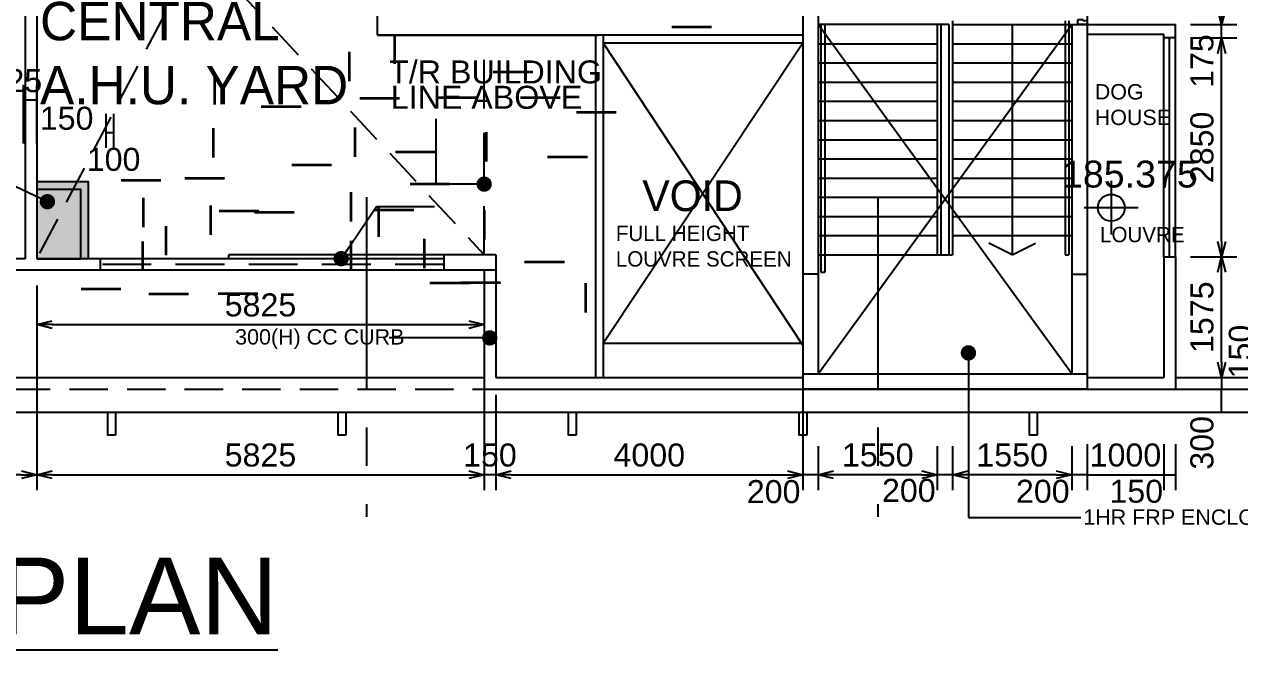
# Model space of a CAD drawing. Header units: millimetres. Extents: x 19735 to 121424, y -888 to 73156.
# Drawn here: x 95699 to 111524, y 6954 to 15102 of the extents above; entities that cross this region are included whole.
import ezdxf

# ---------------------------------------------------------------- set-up
doc = ezdxf.new("R2010")
doc.units = ezdxf.units.MM
doc.header["$LTSCALE"] = 1000
for name, pattern in [('CENTERX2', [4, 2.5, -0.5, 0.5, -0.5]), ('DASHED', [0.75, 0.5, -0.25]), ('HIDDEN', [9.524999999999999, 6.35, -3.175]), ('HIDDENX2', [0.75, 0.5, -0.25])]:
    doc.linetypes.add(name, pattern=pattern)
doc.layers.get('0').update_dxf_attribs({"color": 8})
doc.layers.get('Defpoints').update_dxf_attribs({"color": 8})
doc.layers.add('COL-10(revJ)', color=8, linetype='Continuous', lineweight=35)
for name, color, linetype in [('COL-41 Rev h', 8, 'Continuous'), ('DLN030_2', 8, 'Continuous'), ('DLN032__', 8, 'Continuous'), ('DLN040__', 8, 'Continuous'), ('DLN041__', 8, 'Continuous'), ('DLN053__', 8, 'Continuous'), ('DLN210__', 8, 'Continuous'), ('DLN220__', 8, 'Continuous'), ('DLN240__', 8, 'Continuous'), ('DLN280__', 8, 'Continuous'), ('DLN314__', 8, 'Continuous'), ('DLN325__', 8, 'Continuous'), ('FITDOOR', 8, 'Continuous'), ('LEVEL', 8, 'Continuous')]:
    doc.layers.add(name, color=color, linetype=linetype)
doc.styles.add('ROMANS', font='swissl.ttf')
doc.styles.get("Standard").update_dxf_attribs({"font": 'arial.ttf'})
doc.styles.add('SWIS721LT450', font='swissl.ttf')
doc.styles.add('SWIS721LT750', font='swissl.ttf')
doc.dimstyles.new('INTDIM', dxfattribs={"dimscale": 200, "dimtxt": 2.25, "dimasz": 1.5, "dimexe": 1, "dimexo": 0, "dimgap": 1, "dimtad": 1, "dimdec": 0, "dimrnd": 1, "dimzin": 1, "dimdsep": 46, "dimtxsty": 'SWIS721LT450', "dimcen": 1, "dimclrd": 1, "dimclre": 1, "dimclrt": 2, "dimaunit": 1, "dimadec": 3, "dimazin": 0, "dimtfac": 1, "dimtdec": 0, "dimtix": 1, "dimtmove": 2, "dimatfit": 0, "dimldrblk": 'DOT', "dimfxl": 1, "dimtolj": 1, "dimtzin": 0, "dimarcsym": 0})

# ---------------------------------------------------------------- blocks, each defined once
blk = doc.blocks.new('DR1CL3')
at = {"layer": 'FITDOOR'}
for p, q in [((0, 0), (0, -37.5)), ((50, 0), (0, 0)), ((50, 0), (50, -50)), ((12, -37.5), (0, -37.5)), ((12, -87.5), (0, -87.5)), ((0, -87.5), (0, -125)), ((62.5, -125), (0, -125)), ((62.5, -50), (50, -50)), ((62.5, -50), (62.5, -125))]:
    blk.add_line(p, q, dxfattribs=at)
blk = doc.blocks.new('DIMARR')
for p, q in [((-0.999999999996362, 0.25), (3.637978807091713e-12, 0)), ((-0.999999999996362, 0), (3.637978807091713e-12, 0)), ((3.637978807091713e-12, 0), (-0.999999999996362, -0.25))]:
    blk.add_line(p, q)
blk = doc.blocks.new('*D146')
at = {"layer": 'Defpoints', "color": 0, "transparency": 16777216}
for p in [(110682.4717068516, 12073.10573823512), (111287.9829799832, 12073.10573823512), (110682.4717068517, 10498.10573823548)]:
    blk.add_point(p, dxfattribs=at)
at = {"layer": 'DLN030_2', "lineweight": -2, "transparency": 16777216}
for p, q in [((110882.4717068516, 12073.10573823512), (111487.9829799832, 12073.10573823512)), ((111287.9829799832, 10698.10573823548), (111287.9829799832, 11873.10573823512)), ((110882.4717068517, 10498.10573823548), (111487.9829799832, 10498.10573823548))]:
    blk.add_line(p, q, dxfattribs=at)
at = {"layer": 'DLN030_2', "lineweight": -2, "transparency": 16777216, "xscale": 200, "yscale": 200, "zscale": 200}
for p, rotation in [((111287.9829799832, 12073.10573823512), 90), ((111287.9829799832, 10498.10573823548), 270)]:
    blk.add_blockref('DIMARR', p, dxfattribs=dict(at, rotation=rotation))
at = {"layer": 'DLN030_2', "transparency": 16777216, "insert": (111033.8078272337, 11285.60573823532), "char_height": 300, "attachment_point": 5, "rotation": 90, "style": 'SWIS721LT450'}
blk.add_mtext('\\A1;1575', dxfattribs=at)
blk = doc.blocks.new('*D147')
at = {"layer": 'Defpoints', "color": 0, "transparency": 16777216}
for p in [(110682.4717068512, 14923.1057382387), (111287.9829799832, 14923.1057382387), (110682.4717068516, 12073.10573823512)]:
    blk.add_point(p, dxfattribs=at)
at = {"layer": 'DLN030_2', "lineweight": -2, "transparency": 16777216}
for p, q in [((110882.4717068512, 14923.1057382387), (111487.9829799832, 14923.1057382387)), ((111287.9829799832, 12273.10573823512), (111287.9829799832, 14723.1057382387)), ((110882.4717068516, 12073.10573823512), (111487.9829799832, 12073.10573823512))]:
    blk.add_line(p, q, dxfattribs=at)
at = {"layer": 'DLN030_2', "lineweight": -2, "transparency": 16777216, "xscale": 200, "yscale": 200, "zscale": 200}
for p, rotation in [((111287.9829799832, 14923.1057382387), 90), ((111287.9829799832, 12073.10573823512), 270)]:
    blk.add_blockref('DIMARR', p, dxfattribs=dict(at, rotation=rotation))
at = {"layer": 'DLN030_2', "transparency": 16777216, "insert": (111033.8078272337, 13498.10573823693), "char_height": 300, "attachment_point": 5, "rotation": 90, "style": 'SWIS721LT450'}
blk.add_mtext('\\A1;2850', dxfattribs=at)
blk = doc.blocks.new('*D148')
at = {"layer": 'Defpoints', "color": 0, "transparency": 16777216}
for p in [(110682.4717068511, 16648.1057382389), (111287.9829799833, 16648.1057382389), (110682.4717068512, 15098.10573823726)]:
    blk.add_point(p, dxfattribs=at)
at = {"layer": 'DLN030_2', "lineweight": -2, "transparency": 16777216}
for p, q in [((110882.4717068511, 16648.1057382389), (111487.9829799833, 16648.1057382389)), ((111287.9829799833, 15298.10573823726), (111287.9829799833, 16448.1057382389)), ((110882.4717068512, 15098.10573823726), (111487.9829799833, 15098.10573823726))]:
    blk.add_line(p, q, dxfattribs=at)
at = {"layer": 'DLN030_2', "lineweight": -2, "transparency": 16777216, "xscale": 200, "yscale": 200, "zscale": 200}
for p, rotation in [((111287.9829799833, 16648.1057382389), 90), ((111287.9829799833, 15098.10573823726), 270)]:
    blk.add_blockref('DIMARR', p, dxfattribs=dict(at, rotation=rotation))
at = {"layer": 'DLN030_2', "transparency": 16777216, "insert": (111033.8078272338, 15873.1057382381), "char_height": 300, "attachment_point": 5, "rotation": 90, "style": 'SWIS721LT450'}
blk.add_mtext('\\A1;1550', dxfattribs=at)
blk = doc.blocks.new('*D150')
at = {"layer": 'Defpoints', "color": 0, "transparency": 16777216}
for p in [(109336.5808280076, 9804.859243599545), (109536.5808280077, 9804.859243599545), (109336.5808280076, 9234.00865411292)]:
    blk.add_point(p, dxfattribs=at)
at = {"layer": 'DLN030_2', "lineweight": -2, "transparency": 16777216}
for p, q in [((109336.5808280076, 9604.859243599545), (109336.5808280076, 9034.00865411292)), ((109536.5808280077, 9604.859243599545), (109536.5808280077, 9034.00865411292)), ((109536.5808280077, 9234.00865411292), (109336.5808280076, 9234.00865411292))]:
    blk.add_line(p, q, dxfattribs=at)
at = {"layer": 'DLN030_2', "transparency": 16777216, "insert": (108960.407685607, 9015.664153882411), "char_height": 300, "attachment_point": 5, "style": 'SWIS721LT450'}
blk.add_mtext('\\A1;200', dxfattribs=at)
blk = doc.blocks.new('*D151')
at = {"layer": 'Defpoints', "color": 0, "transparency": 16777216}
for p in [(107786.5808280076, 9804.859243599545), (109336.5808280076, 9804.859243599545), (107786.5808280076, 9234.00865411292)]:
    blk.add_point(p, dxfattribs=at)
at = {"layer": 'DLN030_2', "lineweight": -2, "transparency": 16777216}
for p, q in [((107786.5808280076, 9604.859243599545), (107786.5808280076, 9034.00865411292)), ((109336.5808280076, 9604.859243599545), (109336.5808280076, 9034.00865411292)), ((109136.5808280076, 9234.00865411292), (107986.5808280076, 9234.00865411292))]:
    blk.add_line(p, q, dxfattribs=at)
at = {"layer": 'DLN030_2', "lineweight": -2, "transparency": 16777216, "xscale": 200, "yscale": 200, "zscale": 200, "rotation": 180}
blk.add_blockref('DIMARR', (107786.5808280076, 9234.00865411292), dxfattribs=at)
at = {"layer": 'DLN030_2', "lineweight": -2, "transparency": 16777216, "xscale": 200, "yscale": 200, "zscale": 200}
blk.add_blockref('DIMARR', (109336.5808280076, 9234.00865411292), dxfattribs=at)
at = {"layer": 'DLN030_2', "transparency": 16777216, "insert": (108561.5808280076, 9488.183806862411), "char_height": 300, "attachment_point": 5, "style": 'SWIS721LT450'}
blk.add_mtext('\\A1;1550', dxfattribs=at)
blk = doc.blocks.new('*D152')
at = {"layer": 'Defpoints', "color": 0, "transparency": 16777216}
for p in [(107586.5808280076, 9804.85924359953), (107786.5808280076, 9804.859243599545), (107586.5808280076, 9234.00865411292)]:
    blk.add_point(p, dxfattribs=at)
at = {"layer": 'DLN030_2', "lineweight": -2, "transparency": 16777216}
for p, q in [((107586.5808280076, 9604.85924359953), (107586.5808280076, 9034.00865411292)), ((107786.5808280076, 9604.859243599545), (107786.5808280076, 9034.00865411292)), ((107786.5808280076, 9234.00865411292), (107586.5808280076, 9234.00865411292))]:
    blk.add_line(p, q, dxfattribs=at)
at = {"layer": 'DLN030_2', "transparency": 16777216, "insert": (107216.2130312196, 9026.948107382625), "char_height": 300, "attachment_point": 5, "style": 'SWIS721LT450'}
blk.add_mtext('\\A1;200', dxfattribs=at)
blk = doc.blocks.new('*D153')
at = {"layer": 'Defpoints', "color": 0, "transparency": 16777216}
for p in [(106036.5808280075, 9804.859243599458), (107586.5808280076, 9804.85924359953), (106036.5808280075, 9234.00865411292)]:
    blk.add_point(p, dxfattribs=at)
at = {"layer": 'DLN030_2', "lineweight": -2, "transparency": 16777216}
for p, q in [((106036.5808280075, 9604.859243599458), (106036.5808280075, 9034.00865411292)), ((107586.5808280076, 9604.85924359953), (107586.5808280076, 9034.00865411292)), ((107386.5808280076, 9234.00865411292), (106236.5808280075, 9234.00865411292))]:
    blk.add_line(p, q, dxfattribs=at)
at = {"layer": 'DLN030_2', "lineweight": -2, "transparency": 16777216, "xscale": 200, "yscale": 200, "zscale": 200, "rotation": 180}
blk.add_blockref('DIMARR', (106036.5808280075, 9234.00865411292), dxfattribs=at)
at = {"layer": 'DLN030_2', "lineweight": -2, "transparency": 16777216, "xscale": 200, "yscale": 200, "zscale": 200}
blk.add_blockref('DIMARR', (107586.5808280076, 9234.00865411292), dxfattribs=at)
at = {"layer": 'DLN030_2', "transparency": 16777216, "insert": (106811.5808280076, 9488.183806862411), "char_height": 300, "attachment_point": 5, "style": 'SWIS721LT450'}
blk.add_mtext('\\A1;1550', dxfattribs=at)
blk = doc.blocks.new('*D154')
at = {"layer": 'Defpoints', "color": 0, "transparency": 16777216}
for p in [(105836.5808280077, 9804.859243599436), (106036.5808280075, 9804.859243599458), (105836.5808280077, 9234.00865411292)]:
    blk.add_point(p, dxfattribs=at)
at = {"layer": 'DLN030_2', "lineweight": -2, "transparency": 16777216}
for p, q in [((105836.5808280077, 9604.859243599436), (105836.5808280077, 9034.00865411292)), ((106036.5808280075, 9604.859243599458), (106036.5808280075, 9034.00865411292)), ((106036.5808280075, 9234.00865411292), (105836.5808280077, 9234.00865411292))]:
    blk.add_line(p, q, dxfattribs=at)
at = {"layer": 'DLN030_2', "transparency": 16777216, "insert": (105455.5491585211, 9011.295317562057), "char_height": 300, "attachment_point": 5, "style": 'SWIS721LT450'}
blk.add_mtext('\\A1;200', dxfattribs=at)
blk = doc.blocks.new('*D169')
at = {"layer": 'Defpoints', "color": 0, "transparency": 16777216}
for p in [(110682.4717068517, 10348.10573823545), (111287.9829799832, 10348.10573823545), (110682.4717068517, 10048.10573823598)]:
    blk.add_point(p, dxfattribs=at)
at = {"layer": 'DLN030_2', "lineweight": -2, "transparency": 16777216}
for p, q in [((110882.4717068517, 10348.10573823545), (111487.9829799832, 10348.10573823545)), ((111287.9829799832, 10048.10573823598), (111287.9829799832, 10348.10573823545)), ((110882.4717068517, 10048.10573823598), (111487.9829799832, 10048.10573823598))]:
    blk.add_line(p, q, dxfattribs=at)
at = {"layer": 'DLN030_2', "transparency": 16777216, "insert": (111033.8078272337, 9648.744680190921), "char_height": 300, "attachment_point": 5, "rotation": 90, "style": 'SWIS721LT450'}
blk.add_mtext('\\A1;300', dxfattribs=at)
blk = doc.blocks.new('*D139')
at = {"layer": 'Defpoints', "color": 0, "transparency": 16777216}
for p in [(95686.5808280077, 14111.16741711277), (95686.5808280077, 13348.90160472807), (95711.58082800794, 13348.90160472807)]:
    blk.add_point(p, dxfattribs=at)
at = {"layer": 'DLN030_2', "lineweight": -2, "transparency": 16777216}
for p, q in [((95686.5808280077, 13548.90160472807), (95686.5808280077, 14311.16741711277)), ((95711.58082800794, 13548.90160472807), (95711.58082800794, 14311.16741711277)), ((95711.58082800794, 14111.16741711277), (95686.5808280077, 14111.16741711277))]:
    blk.add_line(p, q, dxfattribs=at)
at = {"layer": 'DLN030_2', "transparency": 16777216, "insert": (95699.08082800782, 14365.34256986226), "char_height": 300, "attachment_point": 5, "style": 'SWIS721LT450'}
blk.add_mtext('\\A1;25', dxfattribs=at)
blk = doc.blocks.new('*D140')
at = {"layer": 'Defpoints', "color": 0, "transparency": 16777216}
for p in [(95711.5808280079, 14111.16741711277), (95711.5808280079, 13348.90160472808), (95861.58082800794, 13348.90160472807)]:
    blk.add_point(p, dxfattribs=at)
at = {"layer": 'DLN030_2', "lineweight": -2, "transparency": 16777216}
for p, q in [((95711.5808280079, 13548.90160472808), (95711.5808280079, 14311.16741711277)), ((95861.58082800794, 13548.90160472807), (95861.58082800794, 14311.16741711277)), ((95861.58082800794, 14111.16741711277), (95711.5808280079, 14111.16741711277))]:
    blk.add_line(p, q, dxfattribs=at)
at = {"layer": 'DLN030_2', "transparency": 16777216, "insert": (96250.03710208474, 13875.5800207405), "char_height": 300, "attachment_point": 5, "style": 'SWIS721LT450'}
blk.add_mtext('\\A1;150', dxfattribs=at)
blk = doc.blocks.new('*D111')
at = {"layer": 'Defpoints', "color": 0, "transparency": 16777216}
for p in [(111098.6245492696, 10498.10573823552), (111098.6245492696, 10348.10573823545), (111287.9829799834, 10348.10573823545)]:
    blk.add_point(p, dxfattribs=at)
at = {"layer": 'DLN030_2', "lineweight": -2, "transparency": 16777216}
for p, q in [((111287.9829799834, 10498.10573823552), (111287.9829799834, 10348.10573823545)), ((111298.6245492696, 10498.10573823552), (111487.9829799834, 10498.10573823552)), ((111298.6245492696, 10348.10573823545), (111487.9829799834, 10348.10573823545))]:
    blk.add_line(p, q, dxfattribs=at)
at = {"layer": 'DLN030_2', "transparency": 16777216, "insert": (111534.1492820444, 10838.04440135386), "char_height": 300, "attachment_point": 5, "rotation": 90, "style": 'SWIS721LT450'}
blk.add_mtext('\\A1;150', dxfattribs=at)
blk = doc.blocks.new('*D93')
at = {"layer": 'Defpoints', "color": 0, "linetype": 'ByBlock', "transparency": 16777216}
for p in [(95861.5808280079, 11898.10573823337), (101686.5808280077, 11898.1057382342), (101686.5808280077, 9234.00865411292)]:
    blk.add_point(p, dxfattribs=at)
at = {"layer": 'DLN030_2', "linetype": 'ByBlock', "lineweight": -2, "transparency": 16777216}
for p, q in [((95861.5808280079, 11698.10573823337), (95861.5808280079, 9034.00865411292)), ((101686.5808280077, 11698.1057382342), (101686.5808280077, 9034.00865411292)), ((96061.5808280079, 9234.00865411292), (101486.5808280077, 9234.00865411292))]:
    blk.add_line(p, q, dxfattribs=at)
at = {"layer": 'DLN030_2', "linetype": 'ByBlock', "lineweight": -2, "transparency": 16777216, "xscale": 200, "yscale": 200, "zscale": 200, "rotation": 180}
blk.add_blockref('DIMARR', (95861.5808280079, 9234.00865411292), dxfattribs=at)
at = {"layer": 'DLN030_2', "linetype": 'ByBlock', "lineweight": -2, "transparency": 16777216, "xscale": 200, "yscale": 200, "zscale": 200}
blk.add_blockref('DIMARR', (101686.5808280077, 9234.00865411292), dxfattribs=at)
at = {"layer": 'DLN030_2', "linetype": 'ByBlock', "transparency": 16777216, "insert": (98774.0808280078, 9488.183806862411), "char_height": 300, "attachment_point": 5, "style": 'SWIS721LT450'}
blk.add_mtext('\\A1;5825', dxfattribs=at)
blk = doc.blocks.new('*D94')
at = {"layer": 'Defpoints', "color": 0, "linetype": 'ByBlock', "transparency": 16777216}
for p in [(105836.5808280078, 11123.10573823487), (101836.5808280033, 10473.10573824071), (105836.5808280078, 9234.00865411292)]:
    blk.add_point(p, dxfattribs=at)
at = {"layer": 'DLN030_2', "linetype": 'ByBlock', "lineweight": -2, "transparency": 16777216}
for p, q in [((105836.5808280078, 10923.10573823487), (105836.5808280078, 9034.00865411292)), ((101836.5808280033, 10273.10573824071), (101836.5808280033, 9034.00865411292)), ((102036.5808280033, 9234.00865411292), (105636.5808280078, 9234.00865411292))]:
    blk.add_line(p, q, dxfattribs=at)
at = {"layer": 'DLN030_2', "linetype": 'ByBlock', "lineweight": -2, "transparency": 16777216, "xscale": 200, "yscale": 200, "zscale": 200, "rotation": 180}
blk.add_blockref('DIMARR', (101836.5808280033, 9234.00865411292), dxfattribs=at)
at = {"layer": 'DLN030_2', "linetype": 'ByBlock', "lineweight": -2, "transparency": 16777216, "xscale": 200, "yscale": 200, "zscale": 200}
blk.add_blockref('DIMARR', (105836.5808280078, 9234.00865411292), dxfattribs=at)
at = {"layer": 'DLN030_2', "linetype": 'ByBlock', "transparency": 16777216, "insert": (103836.5808280056, 9488.183806862411), "char_height": 300, "attachment_point": 5, "style": 'SWIS721LT450'}
blk.add_mtext('\\A1;4000', dxfattribs=at)
blk = doc.blocks.new('*D95')
at = {"layer": 'Defpoints', "color": 0, "linetype": 'ByBlock', "transparency": 16777216}
for p in [(86536.58082800191, 11898.10573823337), (95861.5808280079, 11898.10573823337), (86536.58082800191, 9234.00865411292)]:
    blk.add_point(p, dxfattribs=at)
at = {"layer": 'DLN030_2', "linetype": 'ByBlock', "lineweight": -2, "transparency": 16777216}
for p, q in [((86536.58082800191, 11698.10573823337), (86536.58082800191, 9034.00865411292)), ((95861.5808280079, 11698.10573823337), (95861.5808280079, 9034.00865411292)), ((95661.5808280079, 9234.00865411292), (86736.58082800191, 9234.00865411292))]:
    blk.add_line(p, q, dxfattribs=at)
at = {"layer": 'DLN030_2', "linetype": 'ByBlock', "lineweight": -2, "transparency": 16777216, "xscale": 200, "yscale": 200, "zscale": 200, "rotation": 180}
blk.add_blockref('DIMARR', (86536.58082800191, 9234.00865411292), dxfattribs=at)
at = {"layer": 'DLN030_2', "linetype": 'ByBlock', "lineweight": -2, "transparency": 16777216, "xscale": 200, "yscale": 200, "zscale": 200}
blk.add_blockref('DIMARR', (95861.5808280079, 9234.00865411292), dxfattribs=at)
at = {"layer": 'DLN030_2', "linetype": 'ByBlock', "transparency": 16777216, "insert": (91199.08082800491, 9488.183806862411), "char_height": 300, "attachment_point": 5, "style": 'SWIS721LT450'}
blk.add_mtext('\\A1;9325', dxfattribs=at)
blk = doc.blocks.new('*D76')
at = {"layer": 'Defpoints', "color": 0, "transparency": 16777216}
for p in [(109536.5808280076, 9829.975296910336), (110536.5808280076, 9829.975296910325), (110536.5808280076, 9234.00865411292)]:
    blk.add_point(p, dxfattribs=at)
at = {"layer": 'DLN030_2', "lineweight": -2, "transparency": 16777216}
for p, q in [((109536.5808280076, 9629.975296910336), (109536.5808280076, 9034.00865411292)), ((110536.5808280076, 9629.975296910325), (110536.5808280076, 9034.00865411292)), ((109536.5808280076, 9234.00865411292), (110536.5808280076, 9234.00865411292))]:
    blk.add_line(p, q, dxfattribs=at)
at = {"layer": 'DLN030_2', "transparency": 16777216, "insert": (110036.5808280076, 9488.183806862411), "char_height": 300, "attachment_point": 5, "style": 'SWIS721LT450'}
blk.add_mtext('\\A1;1000', dxfattribs=at)
blk = doc.blocks.new('*D78')
at = {"layer": 'Defpoints', "color": 0, "linetype": 'ByBlock', "transparency": 16777216}
for p in [(101686.5808280077, 10473.10573824071), (101836.5808280033, 10473.10573824071), (101686.5808280077, 9234.00865411292)]:
    blk.add_point(p, dxfattribs=at)
at = {"layer": 'DLN030_2', "linetype": 'ByBlock', "lineweight": -2, "transparency": 16777216}
for p, q in [((101686.5808280077, 10273.10573824071), (101686.5808280077, 9034.00865411292)), ((101836.5808280033, 10273.10573824071), (101836.5808280033, 9034.00865411292)), ((101836.5808280033, 9234.00865411292), (101686.5808280077, 9234.00865411292))]:
    blk.add_line(p, q, dxfattribs=at)
at = {"layer": 'DLN030_2', "linetype": 'ByBlock', "transparency": 16777216, "insert": (101761.5808280055, 9488.183806862411), "char_height": 300, "attachment_point": 5, "style": 'SWIS721LT450'}
blk.add_mtext('\\A1;150', dxfattribs=at)
blk = doc.blocks.new('ELEX')
at = {"layer": 'DLN032__'}
for p, q in [((0, 0.5), (0, -0.5)), ((0.5, 0), (-0.5, 0))]:
    blk.add_line(p, q, dxfattribs=at)
blk.add_circle((0, 0), 0.25, dxfattribs=at)
at = {"layer": 'DLN032__', "style": 'ROMANS'}
blk.add_attdef('ELEX', (0.2567988680675626, 0.3535533905960619), '', height=0.5, dxfattribs=at)
blk = doc.blocks.new('*D53')
at = {"layer": 'Defpoints', "color": 0, "transparency": 16777216}
for p in [(110682.4717068515, 15098.1057382387), (111287.9829799832, 15098.1057382387), (110682.4717068516, 14923.10573823512)]:
    blk.add_point(p, dxfattribs=at)
at = {"layer": 'DLN030_2', "lineweight": -2, "transparency": 16777216}
for p, q in [((110882.4717068515, 15098.1057382387), (111487.9829799832, 15098.1057382387)), ((111287.9829799832, 14923.10573823512), (111287.9829799832, 15098.1057382387)), ((110882.4717068516, 14923.10573823512), (111487.9829799832, 14923.10573823512))]:
    blk.add_line(p, q, dxfattribs=at)
at = {"layer": 'DLN030_2', "transparency": 16777216, "insert": (111033.8078272337, 14622.30556654167), "char_height": 300, "attachment_point": 5, "rotation": 90, "style": 'SWIS721LT450'}
blk.add_mtext('\\A1;175', dxfattribs=at)
blk = doc.blocks.new('*D57')
at = {"layer": 'Defpoints', "color": 0, "transparency": 16777216}
for p in [(110536.5808280076, 9829.975296910336), (110686.5808280075, 9829.975296910332), (110686.5808280075, 9234.00865411292)]:
    blk.add_point(p, dxfattribs=at)
at = {"layer": 'DLN030_2', "lineweight": -2, "transparency": 16777216}
for p, q in [((110536.5808280076, 9629.975296910336), (110536.5808280076, 9034.00865411292)), ((110686.5808280075, 9629.975296910332), (110686.5808280075, 9034.00865411292)), ((110536.5808280076, 9234.00865411292), (110686.5808280075, 9234.00865411292))]:
    blk.add_line(p, q, dxfattribs=at)
at = {"layer": 'DLN030_2', "transparency": 16777216, "insert": (110177.4684370207, 9015.664153882411), "char_height": 300, "attachment_point": 5, "style": 'SWIS721LT450'}
blk.add_mtext('\\A1;150', dxfattribs=at)
blk = doc.blocks.new('*D34')
at = {"layer": 'Defpoints', "color": 0, "transparency": 16777216}
for p in [(101686.5808280021, 11884.15826490241), (95861.5808280079, 11796.56427994089), (101686.5808280021, 11189.21279390293)]:
    blk.add_point(p, dxfattribs=at)
at = {"layer": 'DLN030_2', "lineweight": -2, "transparency": 16777216}
for p, q in [((95861.5808280079, 11596.56427994089), (95861.5808280079, 10989.21279390293)), ((101686.5808280021, 11684.15826490241), (101686.5808280021, 10989.21279390293)), ((96061.5808280079, 11189.21279390293), (101486.5808280021, 11189.21279390293))]:
    blk.add_line(p, q, dxfattribs=at)
at = {"layer": 'DLN030_2', "lineweight": -2, "transparency": 16777216, "xscale": 200, "yscale": 200, "zscale": 200, "rotation": 180}
blk.add_blockref('DIMARR', (95861.5808280079, 11189.21279390293), dxfattribs=at)
at = {"layer": 'DLN030_2', "lineweight": -2, "transparency": 16777216, "xscale": 200, "yscale": 200, "zscale": 200}
blk.add_blockref('DIMARR', (101686.5808280021, 11189.21279390293), dxfattribs=at)
at = {"layer": 'DLN030_2', "transparency": 16777216, "insert": (98774.08082800501, 11443.38794665242), "char_height": 300, "attachment_point": 5, "style": 'SWIS721LT450'}
blk.add_mtext('\\A1;5825', dxfattribs=at)
blk = doc.blocks.new('314')
at = {"layer": 'DLN314__'}
blk.add_lwpolyline([(649.9999999911233, -600), (549.9999999911088, -600), (549.9999999911524, -300), (649.9999999911524, -300)], close=True, dxfattribs=at)
blk = doc.blocks.new('*D26')
at = {"layer": 'Defpoints', "color": 0, "linetype": 'ByBlock', "transparency": 16777216}
for p in [(96761.58082800829, 14134.63602830075), (96861.58082800802, 14134.63602830058), (96861.58082800802, 13691.65884049546)]:
    blk.add_point(p, dxfattribs=at)
at = {"layer": 'DLN030_2', "linetype": 'ByBlock', "lineweight": -2, "transparency": 16777216}
for p, q in [((96761.58082800829, 13934.63602830075), (96761.58082800829, 13491.65884049546)), ((96861.58082800802, 13934.63602830058), (96861.58082800802, 13491.65884049546)), ((96761.58082800829, 13691.65884049546), (96861.58082800802, 13691.65884049546))]:
    blk.add_line(p, q, dxfattribs=at)
at = {"layer": 'DLN030_2', "linetype": 'ByBlock', "transparency": 16777216, "insert": (96861.58082800666, 13340.0863685778), "char_height": 300, "attachment_point": 5, "style": 'SWIS721LT450'}
blk.add_mtext('\\A1;100', dxfattribs=at)

msp = doc.modelspace()

# ---------------------------------------------------------------- hatches: boundary and pattern name
at = {"layer": 'COL-41 Rev h', "linetype": 'ByBlock'}
h = msp.add_hatch(color=256, dxfattribs=at)
h.dxf.hatch_style = 1
h.paths.add_polyline_path([(96383.93099014954, 13048.10573782609), (95861.5808280079, 13048.10573782608), (95861.5808280079, 12948.10573782608), (96331.69597393538, 12948.10573782609)])
h.paths.add_polyline_path([(96536.58082800794, 13048.1057378261), (96383.93099014954, 13048.10573782609), (96331.69597393538, 12948.10573782609), (96436.5808280079, 12948.10573782609), (96436.58082800794, 12048.10573823351), (96536.58082800797, 12048.10573823351)])
h.paths.add_polyline_path([(96436.5808280079, 12948.10573782609), (96331.69597393538, 12948.10573782609), (95861.58082822074, 12048.10573823351), (96436.58082800794, 12048.10573823351)])
h.paths.add_polyline_path([(96331.69597393538, 12948.10573782609), (95861.5808280079, 12948.10573782608), (95861.5808280079, 12048.10573782605)])

# ---------------------------------------------------------------- linework, layer by layer
at = {"layer": 'COL-10(revJ)', "linetype": 'ByBlock'}
for p, q in [((104131.5102348294, 15067.48673225939), (104648.7280656028, 15067.48673225939)), ((100521.5536078665, 14588.04979110136), (100521.5536078665, 14968.64203939586)), ((99933.47547966278, 14360.94808213226), (99933.47547966278, 14741.54033042676)), ((98181.05609228126, 14056.02068725414), (98181.05609228126, 14436.61293554864)), ((101802.7089727785, 14482.25828965194), (102319.926803552, 14482.25828965194)), ((100068.872972988, 14138.65020737796), (100586.0908037614, 14138.65020737796)), ((101079.5598964024, 14145.79345528036), (101596.7777271759, 14145.79345528036)), ((102158.0494672026, 14145.79345528036), (102675.2672979761, 14145.79345528036)), ((98784.6599580463, 14032.73369908891), (99301.87778881974, 14032.73369908891)), ((102887.4325873408, 13958.87251576781), (103404.6504181143, 13958.87251576781)), ((98161.01809447668, 13368.03662355616), (98161.01809447668, 13748.62887185066)), ((100006.5028494451, 13374.80485094524), (100006.5028494451, 13755.39709923974)), ((101719.2915300582, 13314.81942667625), (101719.2915300582, 13695.41167497075)), ((100530.1922113676, 13440.79060345329), (101047.410042141, 13440.79060345329)), ((102513.3899616305, 13373.17976204678), (103030.6077924039, 13373.17976204678)), ((99183.63875880501, 13271.54920250177), (99700.85658957846, 13271.54920250177)), ((96958.08513581789, 13072.16329539753), (97475.30296659133, 13072.16329539753)), ((97787.21295614577, 13097.09323057904), (98304.43078691921, 13097.09323057904)), ((100723.4475679848, 13022.32128315046), (101240.6653987583, 13022.32128315046)), ((97250.31335863507, 12460.29053810983), (97250.31335863507, 12840.88278640433)), ((99953.03850270844, 12533.20524108409), (99953.03850270844, 12913.79748937859)), ((98127.59174554086, 12359.44573583267), (98127.59174554086, 12740.03798412717)), ((98236.06410700119, 12673.39148118905), (98753.28193777463, 12673.39148118905)), ((100255.8942858431, 12685.85644878074), (100773.1121166166, 12685.85644878074)), ((100313.9005787525, 12332.81927927396), (100313.9005787525, 12713.41152756847)), ((101692.5445137288, 12299.54960216395), (101692.5445137288, 12680.14185045845)), ((98697.38334537706, 12654.71188792027), (99214.6011761505, 12654.71188792027)), ((97546.19294994361, 12092.27040612511), (97546.19294994361, 12472.86265441961)), ((97243.72308380193, 11891.81301183625), (97243.72308380193, 12272.40526013076)), ((99953.03850270844, 11898.65267170406), (99953.03850270844, 12279.24491999856)), ((100908.6877254773, 11925.36841886304), (100908.6877254773, 12305.96066715754)), ((102213.3840270717, 12006.69429624266), (102730.6018578451, 12006.69429624266)), ((100979.043362223, 11732.53644170984), (101496.2611929964, 11732.53644170984)), ((101384.2562067438, 11738.76892550475), (101901.4740375172, 11738.76892550475)), ((103011.1338271279, 11347.58681219443), (103011.1338271279, 11728.17906048893)), ((96440.71887542716, 11656.6751489751), (96957.9367062006, 11656.6751489751)), ((97319.71904585174, 11588.13568534143), (97836.93687662519, 11588.13568534143)), ((98223.65539132095, 11594.3681691382), (98740.8732220944, 11594.3681691382))]:
    msp.add_line(p, q, dxfattribs=at)
at = {"layer": 'DLN030_2', "linetype": 'ByBlock'}
for points in [[(96536.58082800797, 12048.10573823351), (96536.58082800794, 13048.1057378261), (95861.5808280079, 13048.10573782608)], [(95861.5808280079, 12048.10573782607), (96436.58082800794, 12048.10573782607), (96436.5808280079, 12948.10573782609), (95861.5808280079, 12948.10573782608)]]:
    msp.add_lwpolyline(points, dxfattribs=at)
at = {"layer": 'DLN053__', "linetype": 'CENTERX2'}
for p, q in [((100155.9061703693, 12848.10573823586), (100155.9061703692, 8683.201605091395)), ((106811.5808280075, 12848.10573823586), (106811.5808280075, 8683.201605091395))]:
    msp.add_line(p, q, dxfattribs=at)
at = {"layer": 'DLN210__'}
for p, q in [((95711.58082800788, 20548.10573835683), (95711.5808280079, 12048.10573823337)), ((95861.58082800788, 20398.10573835711), (95861.5808280079, 12048.10573823351)), ((109536.5808280072, 16648.10573823877), (109536.5808280079, 15098.1057382388)), ((109536.5808280079, 15098.1057382387), (110686.5808280073, 15098.1057382387)), ((110686.5808280073, 14923.1057382387), (110686.5808280073, 15098.1057382387)), ((103716.5808280026, 14958.10573832246), (100296.5808280074, 14958.10573827239)), ((103136.6266686631, 14958.10573831397), (103136.6266686785, 10495.07819307964)), ((103236.6266686631, 14958.10573831543), (103236.6266686785, 10495.07819307999)), ((105836.5808280096, 14958.10573835352), (103716.5808280026, 14958.10573832247)), ((109536.5808280079, 14973.1057382387), (110536.5808280073, 14973.1057382387)), ((110536.5808280073, 14923.1057382387), (110536.5808280073, 14973.1057382387)), ((110686.5808280073, 14923.1057382387), (110536.5808280073, 14923.1057382387)), ((103236.6266686635, 14858.10573827321), (105836.5808280133, 14858.10573831127)), ((103236.6266686655, 14258.10573822901), (103236.6266686784, 10495.07819307948)), ((95711.5808280079, 12048.10573823337), (86686.58082800188, 12048.10573823337)), ((96686.58082800584, 12048.10573823351), (95861.5808280079, 12048.10573823351)), ((101161.580828006, 12048.10573823413), (96686.58082800581, 12048.10573823351)), ((96686.58082800581, 12048.10573823411), (96686.58082800584, 11898.10573823337)), ((101836.5808280021, 12048.10573823397), (101836.5808279929, 10498.10573823487)), ((110536.5808280073, 12073.10573823512), (110686.5808280073, 12073.10573823512)), ((110536.5808280073, 12073.10573823512), (110536.5808280074, 10498.10573823518)), ((110686.5808280073, 12073.10573823512), (110686.5808280073, 11948.10573823512)), ((96686.58082800581, 11898.10573823337), (86536.58082800191, 11898.10573823337)), ((101161.580828006, 11898.10573823401), (96686.58082800584, 11898.10573823339)), ((101686.5808280012, 11898.1057382342), (101686.5808279921, 10348.10573823468)), ((101836.5808280012, 11898.10573823331), (101836.5808279929, 10498.10573823469)), ((110686.5808280073, 11948.10573823512), (110686.5808280074, 10348.10573823546)), ((103236.6266686764, 10948.10573823476), (105836.5808280085, 10948.10573823501)), ((86686.58082800203, 10498.10573823323), (101686.5808279928, 10498.10573823463)), ((110686.5808280074, 10498.10573823546), (117586.5808280179, 10498.1057382361)), ((109536.5808280077, 10348.10573823534), (105836.5808280079, 10348.10573823497)), ((86236.58082800226, 10048.10573823319), (118036.5808280079, 10048.10573823611))]:
    msp.add_line(p, q, dxfattribs=at)
at = {"layer": 'DLN210__', "linetype": 'HIDDEN', "ltscale": 0.1}
msp.add_line((101686.5808280021, 12098.10573823341), (101686.5808279586, 14958.10573829274), dxfattribs=at)
at = {"layer": 'DLN210__', "linetype": 'Continuous'}
for p, q in [((110536.5808280073, 12073.10573823512), (110536.5808280073, 14923.1057382387)), ((110611.5808280073, 12073.10573823512), (110611.5808280073, 14923.1057382387)), ((110686.5808280073, 12073.10573823512), (110686.5808280073, 14923.1057382387))]:
    msp.add_line(p, q, dxfattribs=at)
at = {"layer": 'DLN210__', "linetype": 'ByBlock'}
for p, q in [((105836.5808280077, 11898.10573823474), (105836.5808280078, 10548.10573823488)), ((106036.5808280076, 11848.10573823491), (106036.5808280078, 10548.10573823491)), ((109336.5808280069, 11848.10573823531), (109336.5808280071, 10548.1057382354)), ((109536.5808280069, 11848.10573823533), (109536.5808280077, 10548.10573823544))]:
    msp.add_line(p, q, dxfattribs=at)
at = {"layer": 'DLN210__', "linetype": 'DASHED'}
for p, q in [((86536.58082800197, 10348.10573823321), (101686.5808279921, 10348.10573823463)), ((110686.5808280074, 10348.10573823546), (117736.5808280179, 10348.10573823612))]:
    msp.add_line(p, q, dxfattribs=at)
at = {"layer": 'DLN220__', "linetype": 'DASHED'}
for p, q in [((100296.5808278406, 20538.57883665555), (95861.5808280079, 12048.10573782607)), ((95861.5808280079, 18366.83869663241), (101686.580827997, 12098.10573772534))]:
    msp.add_line(p, q, dxfattribs=at)
at = {"layer": 'DLN220__', "linetype": 'HIDDENX2', "ltscale": 0.5}
for p, q in [((100296.5808280133, 14958.10573827239), (100296.5808280006, 15828.10573827221)), ((100296.5808280133, 14958.10573827239), (103236.5808327696, 14958.10575438826)), ((100446.5808280133, 14958.10573831681), (103086.5808280133, 14958.10573835524))]:
    msp.add_line(p, q, dxfattribs=at)
at = {"layer": 'DLN220__'}
for p, q in [((106036.5808280078, 10548.10573823491), (109336.5808280073, 15098.10573823661)), ((109336.5808280071, 10548.10573823541), (106036.5808280073, 15098.1057382469)), ((103236.6266686784, 10948.1057382269), (105836.5808279987, 14858.10573831128)), ((105836.5808280078, 10923.10573823487), (103236.6266686635, 14858.10573827321))]:
    msp.add_line(p, q, dxfattribs=at)
at = {"layer": 'DLN220__', "linetype": 'ByBlock'}
for p, q in [((101836.5808279929, 10498.10573823469), (105836.5808280078, 10498.10573823491)), ((109536.5808280077, 10498.10573823512), (110536.5808280074, 10498.10573823518)), ((101686.5808279921, 10348.10573823468), (110686.5808280074, 10348.10573823519))]:
    msp.add_line(p, q, dxfattribs=at)
at = {"layer": 'DLN240__'}
for p, q in [((107736.5808280074, 15098.10573823688), (106036.5808280073, 15098.10573823688)), ((106071.5808280075, 15098.10573823688), (106071.5808280078, 11873.10573823587)), ((106121.5808280073, 15098.10573823688), (106121.5808280077, 11873.10573823587)), ((107586.5808280074, 15098.10573823688), (107586.5808280076, 12098.10573823495)), ((107636.5808280077, 12098.10573823599), (107636.5808280067, 15098.10573823688)), ((107736.5808280074, 15098.10573823688), (107736.5808280076, 12098.105738236)), ((107786.5808280073, 15148.10573823685), (107786.5808280076, 12098.10573823497)), ((107786.5808280069, 15098.10573823688), (109336.5808280074, 15098.10573823706)), ((108561.5808280072, 15098.10573823697), (108561.5808280074, 12098.10573823697)), ((109251.5808280072, 15148.10573823664), (109251.5808280077, 12098.10573823705)), ((109301.5808280072, 15148.1057382376), (109301.5808280076, 12098.10573823706)), ((106036.5808280069, 14848.10573823674), (107586.5808280074, 14848.10573823686)), ((107786.5808280069, 14848.10573823688), (109336.5808280074, 14848.10573823706)), ((106036.580828007, 14598.10573823586), (107586.5808280074, 14598.10573823598)), ((107786.5808280069, 14598.10573823688), (109336.5808280074, 14598.10573823706)), ((106036.580828007, 14348.10573823586), (107586.5808280075, 14348.10573823598)), ((107786.5808280071, 14348.10573823688), (109336.5808280075, 14348.10573823706)), ((106036.5808280071, 14098.10573823586), (107586.5808280075, 14098.10573823598)), ((107786.5808280071, 14098.10573823688), (109336.5808280075, 14098.10573823799)), ((106036.5808280072, 13848.10573823586), (107586.5808280075, 13848.10573823691)), ((107786.5808280073, 13848.10573823688), (109336.5808280075, 13848.10573823799)), ((106036.5808280073, 13598.10573823586), (107586.5808280075, 13598.10573823691)), ((107786.5808280073, 13598.10573823688), (109336.5808280075, 13598.10573823799)), ((106036.5808280073, 13348.10573823586), (107586.5808280076, 13348.10573823691)), ((107786.5808280074, 13348.10573823688), (109336.5808280076, 13348.10573823706)), ((106036.5808280074, 13098.10573823586), (107586.5808280075, 13098.10573823598)), ((107786.5808280074, 13098.10573823688), (109336.5808280075, 13098.10573823706)), ((106036.5808280075, 12848.10573823586), (107586.5808280076, 12848.10573823586)), ((107786.5808280075, 12848.10573823688), (109336.5808280076, 12848.10573823706)), ((106036.5808280075, 12598.10573823586), (107586.5808280076, 12598.10573823598)), ((107786.5808280075, 12598.10573823688), (109336.5808280076, 12598.10573823706)), ((106036.5808280075, 12348.10573823586), (107586.5808280076, 12348.10573823598)), ((107786.5808280075, 12348.10573823688), (109336.5808280076, 12348.10573823706)), ((108561.5808280085, 12098.10573823361), (108256.3334663489, 12250.48212322364)), ((108561.5808280085, 12098.10573823361), (108866.828189668, 12250.48212322361)), ((106036.5808280076, 12098.10573823586), (107586.5808280077, 12098.10573823598)), ((107586.5808280077, 12098.10573823598), (107636.5808280077, 12098.105738236)), ((107636.5808280077, 12098.10573823599), (107736.5808280076, 12098.105738236)), ((107636.5808280077, 12098.10573823702), (107736.5808280077, 12098.10573823702)), ((107736.5808280077, 12098.10573823702), (107786.5808280077, 12098.105738236)), ((109251.5808280086, 12098.10573823714), (109301.5808280085, 12098.10573823715)), ((106071.5808280078, 11873.10573823587), (106121.5808280077, 11873.10573823587))]:
    msp.add_line(p, q, dxfattribs=at)
at = {"layer": 'DLN280__'}
for p, q in [((105836.5808280072, 16848.10573823846), (105836.5808280077, 11848.10573823489)), ((106036.5808280072, 16648.10573823849), (106036.5808280076, 11848.10573823491)), ((109336.5808280074, 15098.10573823871), (109336.5808280076, 11848.1057382354)), ((109336.5808280074, 15098.10573823871), (109536.5808280074, 15098.1057382388)), ((109536.5808280074, 15098.1057382388), (109536.5808280076, 11848.10573823575)), ((101161.580828006, 12098.10573823463), (98361.5808280079, 12098.10573823424)), ((98361.5808280079, 12048.10573823337), (98361.5808280079, 12098.10573823424)), ((101836.5808280023, 12098.10573823331), (101161.580828006, 12098.10573823401)), ((101161.580828006, 12098.10573823401), (101161.580828006, 11898.1057382334)), ((101836.5808280023, 12098.10573823331), (101836.5808280012, 11898.10573823331)), ((101836.5808280012, 11898.10573823331), (101161.580828006, 11898.10573823401)), ((106036.5808280076, 11848.10573823491), (105836.5808280077, 11848.10573823489)), ((109336.5808280069, 11848.10573823531), (109536.5808280069, 11848.10573823533)), ((109336.5808280076, 11848.1057382354), (109536.5808280076, 11848.10573823575)), ((105836.5808280078, 10548.10573823488), (109536.5808280077, 10548.10573823544)), ((105836.5808280078, 10548.10573823488), (105836.5808280078, 10348.10573823491)), ((109536.5808280077, 10548.10573823544), (109536.5808280078, 10348.10573823542))]:
    msp.add_line(p, q, dxfattribs=at)
at = {"layer": 'DLN280__', "linetype": 'HIDDEN', "ltscale": 0.1}
msp.add_line((101161.580828006, 11973.10573823436), (96686.58082800584, 11973.10573823374), dxfattribs=at)
at = {"layer": 'DLN325__'}
msp.add_line((109536.5808280071, 15098.10573823877), (109411.5808280071, 15098.10573823877), dxfattribs=at)

# ---------------------------------------------------------------- block references
at = {"layer": 'DLN032__'}
ref = msp.add_blockref('ELEX', (109851.1151014759, 12711.21157066174), dxfattribs=dict(at, xscale=700, yscale=700, zscale=700))
ref.add_attrib('ELEX', '185.375', (109210.5262133901, 12975.21527860437), dxfattribs={"layer": 'LEVEL', "height": 350, "style": 'ROMANS'})
at = {"layer": 'DLN314__'}
for p in [(96236.58082701232, 10348.10573877794), (99236.58082700767, 10348.10573877753), (102236.5808270077, 10348.1057387789), (105236.5808270077, 10348.10573877753), (108236.5808270077, 10348.10573877945)]:
    msp.add_blockref('314', p, dxfattribs=at)
at = {"layer": 'DLN325__', "xscale": -1, "rotation": 270}
msp.add_blockref('DR1CL3', (109536.5808280071, 15098.1057382387), dxfattribs=at)

# ---------------------------------------------------------------- texts
at = {"layer": 'DLN030_2', "char_height": 200, "attachment_point": 1, "style": 'SWIS721LT750'}
for s, insert, width in [('DOG HOUSE ', (109636.9873592176, 14322.37760761269), 1497.12822091932), ('{\\fUnivers|b0|i0|c0|p34;FULL HEIGHT\\PLOUVRE SCREEN}', (103401.2267770103, 12478.33936288863), 3822.6874), ('{\\fUnivers|b0|i0|c0|p34;LOUVRE }', (109706.1509485369, 12462.45426698802), 3822.6874)]:
    msp.add_mtext(s, dxfattribs=dict(at, insert=insert, width=width))
at = {"layer": 'DLN040__', "style": 'SWIS721LT750'}
for s, p in [('T/R BUILDING', (100449.6937981595, 14330.78280927987)), ('LINE ABOVE', (100471.7141661663, 14000.64874605113))]:
    msp.add_text(s, height=299.9999999999999, dxfattribs=at).set_placement(p)
at = {"layer": 'DLN040__', "char_height": 200, "width": 3503.581, "attachment_point": 1}
for s, insert in [('{\\fSwis721 Lt BT|b0|i0|c0|p34;300(H) CC CURB}', (98444.32463188011, 11129.56894245799)), ('{\\fSwis721 Lt BT|b0|i0|c0|p34;1HR FRP ENCLOSURE}', (109487.6788626148, 8780.74876526693))]:
    msp.add_mtext(s, dxfattribs=dict(at, insert=insert))
at = {"layer": 'DLN040__', "insert": (90930.27166385508, 7139.484731151512), "char_height": 1000, "width": 16410, "attachment_point": 7, "line_spacing_factor": 0.84, "style": 'SWIS721LT750'}
msp.add_mtext('{\\LROOF PLAN}', dxfattribs=at)
at = {"layer": 'DLN041__', "style": 'SWIS721LT750'}
for s, insert, char_height, width, attachment_point in [('{\\fUnivers|b0|i0|c0|p34;CENTRAL A.H.U. YARD}', (95904.13720108206, 14052.55083129884), 500, 4428.675, 7), ('{\\fUnivers|b0|i0|c0|p34;VOID}', (103746.3682030846, 13067.96906603501), 400, 3716.3049, 1)]:
    msp.add_mtext(s, dxfattribs=dict(at, insert=insert, char_height=char_height, width=width, attachment_point=attachment_point))

# ---------------------------------------------------------------- dimensions: what is measured, and where the dimension line sits
at = {"layer": 'DLN030_2'}
for base, p1, p2, angle, picture, middle in [((111287.9829799833, 16648.1057382389), (110682.4717068512, 15098.10573823726), (110682.4717068511, 16648.1057382389), 270, '*D148', (111033.8078272338, 15873.1057382381)), ((111287.9829799832, 14923.1057382387), (110682.4717068516, 12073.10573823512), (110682.4717068512, 14923.1057382387), 270, '*D147', (111033.8078272337, 13498.10573823693)), ((111287.9829799832, 12073.10573823512), (110682.4717068517, 10498.10573823548), (110682.4717068516, 12073.10573823512), 270, '*D146', (111033.8078272337, 11285.60573823532)), ((101686.5808280021, 11189.21279390293), (95861.5808280079, 11796.56427994089), (101686.5808280021, 11884.15826490241), 180, '*D34', (98774.08082800501, 11443.38794665242))]:
    dim = msp.add_linear_dim(base=base, p1=p1, p2=p2, angle=angle, dimstyle='INTDIM', override={"dimscale": 1, "dimtxt": 300, "dimasz": 200, "dimexe": 200, "dimexo": 200, "dimgap": 100, "dimrnd": 0, "dimzin": 0, "dimblk": 'DIMARR', "dimcen": 200, "dimclrd": 256, "dimclre": 256, "dimclrt": 256}, dxfattribs=at)
    dim.commit()
    dim.dimension.update_dxf_attribs({"geometry": picture, "text_midpoint": middle})
for base, p1, p2, angle, picture, middle, dimtype in [((111287.9829799832, 15098.1057382387), (110682.4717068516, 14923.10573823512), (110682.4717068515, 15098.1057382387), 270, '*D53', (111033.8078272337, 14622.30556654167), 160), ((111287.9829799834, 10348.10573823545), (111098.6245492696, 10498.10573823552), (111098.6245492696, 10348.10573823545), 90, '*D111', (111534.1492820444, 10838.04440135386), 160), ((111287.9829799832, 10348.10573823545), (110682.4717068517, 10048.10573823598), (110682.4717068517, 10348.10573823545), 90, '*D169', (111033.8078272337, 9648.744680190921), 161), ((109336.5808280076, 9234.00865411292), (109536.5808280077, 9804.859243599545), (109336.5808280076, 9804.859243599545), 180, '*D150', (108960.407685607, 9015.664153882411), 161)]:
    dim = msp.add_linear_dim(base=base, p1=p1, p2=p2, angle=angle, dimstyle='INTDIM', override={"dimscale": 1, "dimtxt": 300, "dimasz": 200, "dimexe": 200, "dimexo": 200, "dimgap": 100, "dimrnd": 0, "dimzin": 0, "dimblk": 'DIMARR', "dimcen": 200, "dimclrd": 256, "dimclre": 256, "dimclrt": 256}, dxfattribs=at)
    dim.commit()
    dim.dimension.update_dxf_attribs({"geometry": picture, "text_midpoint": middle, "dimtype": dimtype})
for base, p1, p2, picture, middle in [((95686.5808280077, 14111.16741711277), (95711.58082800794, 13348.90160472807), (95686.5808280077, 13348.90160472807), '*D139', (95699.08082800782, 14365.34256986226)), ((110536.5808280076, 9234.00865411292), (109536.5808280076, 9829.975296910336), (110536.5808280076, 9829.975296910325), '*D76', (110036.5808280076, 9488.183806862411)), ((106036.5808280075, 9234.00865411292), (107586.5808280076, 9804.85924359953), (106036.5808280075, 9804.859243599458), '*D153', (106811.5808280076, 9488.183806862411)), ((107786.5808280076, 9234.00865411292), (109336.5808280076, 9804.859243599545), (107786.5808280076, 9804.859243599545), '*D151', (108561.5808280076, 9488.183806862411))]:
    dim = msp.add_linear_dim(base=base, p1=p1, p2=p2, dimstyle='INTDIM', override={"dimscale": 1, "dimtxt": 300, "dimasz": 200, "dimexe": 200, "dimexo": 200, "dimgap": 100, "dimrnd": 0, "dimzin": 0, "dimblk": 'DIMARR', "dimcen": 200, "dimclrd": 256, "dimclre": 256, "dimclrt": 256}, dxfattribs=at)
    dim.commit()
    dim.dimension.update_dxf_attribs({"geometry": picture, "text_midpoint": middle})
for base, p1, p2, picture, middle in [((95711.5808280079, 14111.16741711277), (95861.58082800794, 13348.90160472807), (95711.5808280079, 13348.90160472808), '*D140', (96250.03710208474, 13875.5800207405)), ((110686.5808280075, 9234.00865411292), (110536.5808280076, 9829.975296910336), (110686.5808280075, 9829.975296910332), '*D57', (110177.4684370207, 9015.664153882411)), ((105836.5808280077, 9234.00865411292), (106036.5808280075, 9804.859243599458), (105836.5808280077, 9804.859243599436), '*D154', (105455.5491585211, 9011.295317562057)), ((107586.5808280076, 9234.00865411292), (107786.5808280076, 9804.859243599545), (107586.5808280076, 9804.85924359953), '*D152', (107216.2130312196, 9026.948107382625))]:
    dim = msp.add_linear_dim(base=base, p1=p1, p2=p2, dimstyle='INTDIM', override={"dimscale": 1, "dimtxt": 300, "dimasz": 200, "dimexe": 200, "dimexo": 200, "dimgap": 100, "dimrnd": 0, "dimzin": 0, "dimblk": 'DIMARR', "dimcen": 200, "dimclrd": 256, "dimclre": 256, "dimclrt": 256}, dxfattribs=at)
    dim.commit()
    dim.dimension.update_dxf_attribs({"geometry": picture, "text_midpoint": middle, "dimtype": 160})
at = {"layer": 'DLN030_2', "linetype": 'ByBlock'}
dim = msp.add_linear_dim(base=(96861.58082800802, 13691.65884049546), p1=(96761.58082800829, 14134.63602830075), p2=(96861.58082800802, 14134.63602830058), angle=359.99999999990206, dimstyle='INTDIM', override={"dimscale": 1, "dimtxt": 300, "dimasz": 200, "dimexe": 200, "dimexo": 200, "dimgap": 100, "dimrnd": 0, "dimzin": 0, "dimblk": 'DIMARR', "dimcen": 200, "dimclrd": 256, "dimclre": 256, "dimclrt": 256}, dxfattribs=at)
dim.commit()
dim.dimension.update_dxf_attribs({"geometry": '*D26', "text_midpoint": (96861.58082800666, 13340.0863685778), "dimtype": 161})
for base, p1, p2, picture, middle in [((86536.58082800191, 9234.00865411292), (95861.5808280079, 11898.10573823337), (86536.58082800191, 11898.10573823337), '*D95', (91199.08082800491, 9488.183806862411)), ((105836.5808280078, 9234.00865411292), (101836.5808280033, 10473.10573824071), (105836.5808280078, 11123.10573823487), '*D94', (103836.5808280056, 9488.183806862411)), ((101686.5808280077, 9234.00865411292), (101836.5808280033, 10473.10573824071), (101686.5808280077, 10473.10573824071), '*D78', (101761.5808280055, 9488.183806862411))]:
    dim = msp.add_linear_dim(base=base, p1=p1, p2=p2, dimstyle='INTDIM', override={"dimscale": 1, "dimtxt": 300, "dimasz": 200, "dimexe": 200, "dimexo": 200, "dimgap": 100, "dimrnd": 0, "dimzin": 0, "dimblk": 'DIMARR', "dimcen": 200, "dimclrd": 256, "dimclre": 256, "dimclrt": 256}, dxfattribs=at)
    dim.commit()
    dim.dimension.update_dxf_attribs({"geometry": picture, "text_midpoint": middle})
dim = msp.add_aligned_dim(p1=(95861.5808280079, 11898.10573823337), p2=(101686.5808280077, 11898.1057382342), distance=-2664.09708412128, dimstyle='INTDIM', override={"dimscale": 1, "dimtxt": 300, "dimasz": 200, "dimexe": 200, "dimexo": 200, "dimgap": 100, "dimrnd": 0, "dimzin": 0, "dimblk": 'DIMARR', "dimcen": 200, "dimclrd": 256, "dimclre": 256, "dimclrt": 256}, dxfattribs=at)
dim.commit()
dim.dimension.update_dxf_attribs({"geometry": '*D93', "text_midpoint": (98774.0808280078, 9488.183806862411)})

# ---------------------------------------------------------------- leaders
msp.add_leader([(101759.3690865603, 11015.96120121404), (100449.3229581186, 11015.96120121809)], dimstyle='INTDIM', override={"dimscale": 1, "dimtxt": 300, "dimasz": 200, "dimexe": 200, "dimexo": 200, "dimgap": 100, "dimtad": 0, "dimrnd": 0, "dimzin": 0, "dimcen": 200, "dimclrd": 256, "dimclrt": 256}, dxfattribs=at)
at = {"layer": 'DLN040__', "linetype": 'ByBlock'}
for points in [[(101686.580827989, 13019.52932728883), (101060.4376006378, 13020.63361829575), (101060.4376006377, 13871.16806365328)], [(96000.5109349646, 12790.5070049412), (95288.1422787402, 13126.33687058717)]]:
    msp.add_leader(points, dimstyle='INTDIM', override={"dimscale": 1, "dimtxt": 300, "dimasz": 200, "dimexe": 200, "dimexo": 200, "dimgap": 100, "dimtad": 0, "dimrnd": 0, "dimzin": 0, "dimcen": 200, "dimclrd": 256, "dimclrt": 256}, dxfattribs=at)
at = {"layer": 'DLN040__'}
for points in [[(99824.69514188498, 12048.10573823394), (100285.0452171044, 12727.01547418156), (101038.8688202386, 12727.01547418156)], [(107992.0542605237, 10820.48551160136), (107990.9306842837, 8674.242084631704), (109455.1165025644, 8674.242084631893)]]:
    msp.add_leader(points, dimstyle='INTDIM', override={"dimscale": 1, "dimtxt": 300, "dimasz": 200, "dimexe": 200, "dimexo": 200, "dimgap": 100, "dimtad": 0, "dimrnd": 0, "dimzin": 0, "dimcen": 200, "dimclrd": 256, "dimclrt": 256}, dxfattribs=at)

doc.saveas('drawing.dxf')
